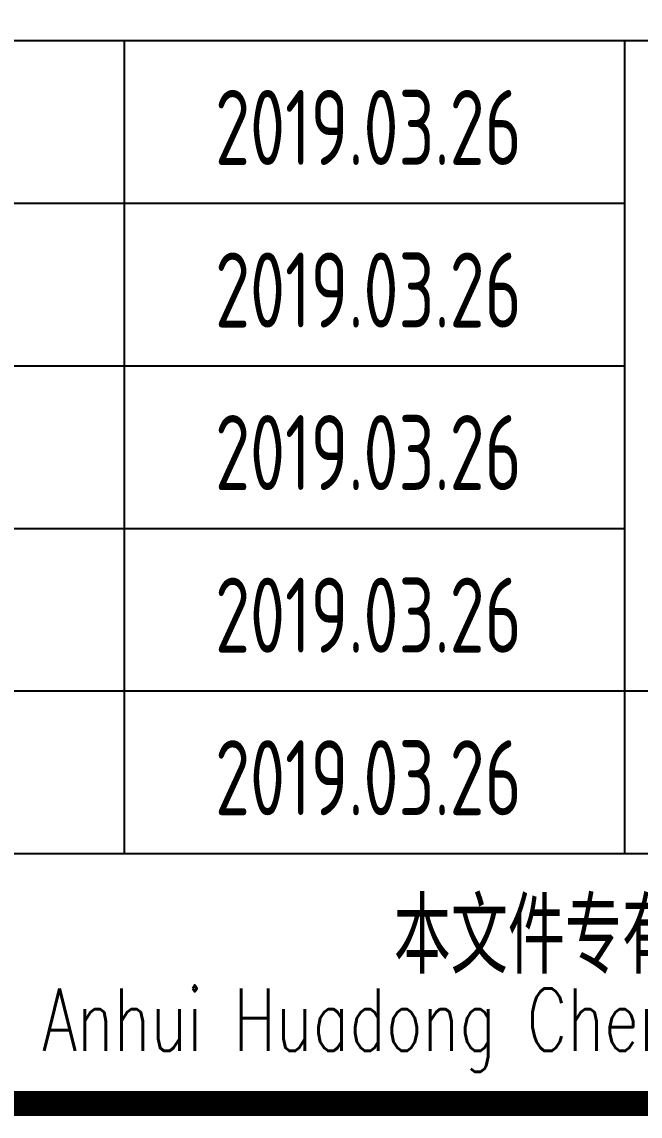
# Model space of a CAD drawing. Extents: x 5904849 to 6011887, y -826029 to -177002.
# Drawn here: x 5938945 to 5940180, y -758635 to -756448 of the extents above; entities that cross this region are included whole.
import ezdxf
from ezdxf.enums import TextEntityAlignment as Align

# ---------------------------------------------------------------- set-up
doc = ezdxf.new("R2010")
doc.units = 0
doc.header["$LTSCALE"] = 1000
doc.header["$MEASUREMENT"] = 0
doc.layers.get('0').update_dxf_attribs({"linetype": 'CONTINUOUS'})
doc.layers.add('PUB_TITLE', color=4, linetype='CONTINUOUS')
doc.styles.add('AHD', font='sceie.shx', dxfattribs={"width": 0.7, "bigfont": 'sceic.shx'})
doc.styles.add('ECEC_TQ', font='txt_l.shx', dxfattribs={"bigfont": 'hztxt_l.shx'})
doc.styles.add('sceie', font='sceie.shx', dxfattribs={"bigfont": 'sceic.shx'})

msp = doc.modelspace()

# ---------------------------------------------------------------- linework, layer by layer
for p, q in [((5937399.4, -756485.4), (5942899.4, -756485.4)), ((5939149.4, -758110.4), (5939149.4, -756485.4)), ((5939149.4, -758110.4), (5939149.4, -756485.4)), ((5940149.4, -758110.4), (5940149.4, -756485.4)), ((5940149.4, -758110.4), (5940149.4, -756485.4)), ((5937399.4, -756810.4), (5940149.4, -756810.4)), ((5937399.4, -757135.4), (5940149.4, -757135.4)), ((5937399.4, -757460.4), (5940149.4, -757460.4)), ((5937399.4, -757785.4), (5940149.4, -757785.4)), ((5940149.4, -757785.4), (5946399.4, -757785.4)), ((5937399.4, -758110.4), (5946399.4, -758110.4)), ((5937399.4, -758610.4), (5946399.4, -758610.4))]:
    msp.add_line(p, q)
at = {"layer": 'PUB_TITLE', "color": 4, "const_width": 50}
msp.add_lwpolyline([(5906099.4, -758610.4), (5946399.4, -758610.4), (5946399.4, -729910.4), (5906099.4, -729910.4)], close=True, dxfattribs=at)

# ---------------------------------------------------------------- texts
for s, height, style, width, p in [('2019.03.26', 150, 'AHD', 0.8, (5939636.8, -756658.7)), ('2019.03.26', 150, 'AHD', 0.8, (5939636.8, -756983.7)), ('2019.03.26', 150, 'AHD', 0.8, (5939636.8, -757308.7)), ('2019.03.26', 150, 'AHD', 0.8, (5939636.8, -757633.7)), ('2019.03.26', 150, 'AHD', 0.8, (5939636.8, -757958.7)), ('本文件专有权属安徽华东化工医药工程有限责任公司所有,未经许可不得复制或转让给第三方', 150, 'sceie', 0.8, (5941984.9, -758284.9)), ('The proprietary right of this document belongs to Anhui Huadong Chemical And Medical Engineering  Co.,Ltd.  and any replication or transfer to the 3rd. side is forbidden without its permission. ', 125, 'ECEC_TQ', 0.72, (5941899.4, -758460.4))]:
    msp.add_text(s, height=height, dxfattribs=dict(style=style, width=width)).set_placement(p, align=Align.MIDDLE)

doc.saveas('drawing.dxf')
